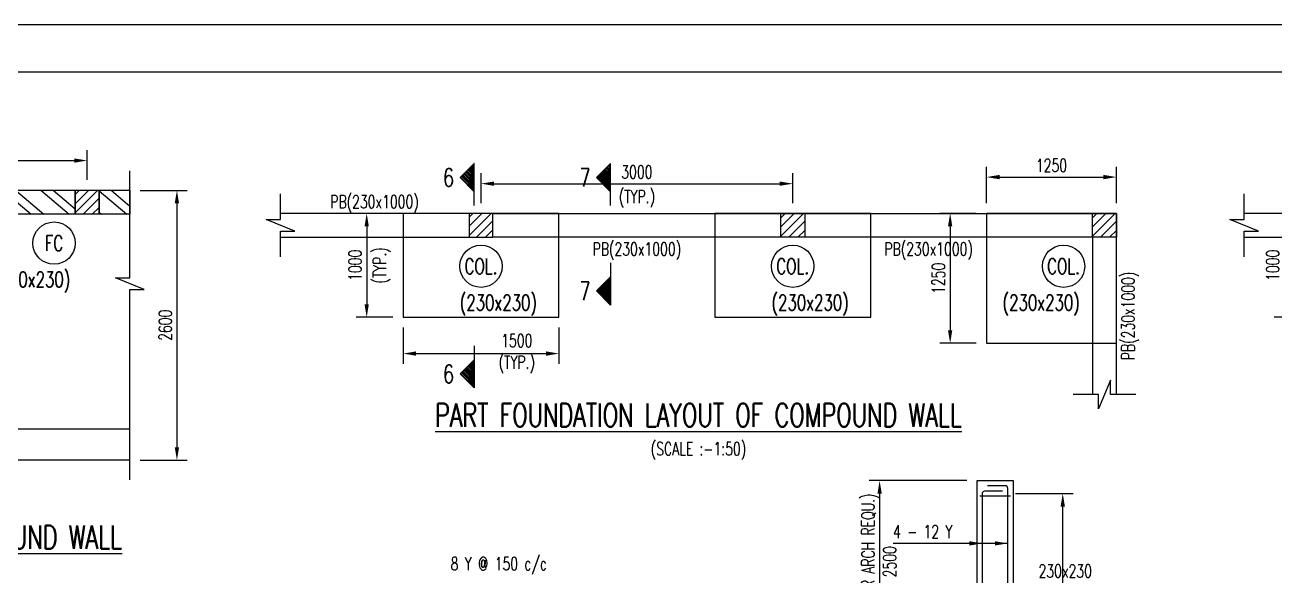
# Model space of a CAD drawing. Header units: millimetres. Extents: x 2843046 to 3042813, y -234641 to -168101.
# Drawn here: x 2993183 to 3017242, y -179255 to -168658 of the extents above; entities that cross this region are included whole.
import ezdxf
from ezdxf.enums import TextEntityAlignment as Align

# ---------------------------------------------------------------- set-up
doc = ezdxf.new("R2010")
doc.units = ezdxf.units.MM
doc.header["$MEASUREMENT"] = 0
doc.header["$PDMODE"] = 34
doc.header["$PDSIZE"] = -5
for name, color, linetype in [('S-BEAM NO', 3, 'Continuous'), ('S-BEAM OUTER', 4, 'Continuous'), ('S-BRECK LINE', 8, 'Continuous'), ('S-COLUMN', 1, 'Continuous'), ('S-COLUMN CIRCLE', 9, 'Continuous'), ('S-COLUMN HATCH', 8, 'Continuous'), ('S-COLUMN NO', 2, 'Continuous'), ('S-COLUMN SIZES', 2, 'Continuous'), ('S-CONCRET LINE', 4, 'Continuous'), ('S-DIM-1', 5, 'Continuous'), ('S-FOOTING', 4, 'Continuous'), ('S-HATCH', 253, 'Continuous'), ('S-REINFORCEMENT', 6, 'Continuous'), ('S-SECTION MARK', 1, 'Continuous'), ('S-TEXT', 2, 'Continuous'), ('S-TEXT-1', 4, 'Continuous'), ('S-TITIL', 6, 'Continuous'), ('s_TITILE', 9, 'Continuous')]:
    doc.layers.add(name, color=color, linetype=linetype)
doc.styles.add('ROMANS', font='simplex.shx', dxfattribs={"width": 0.7})
doc.dimstyles.new('dim33.33', dxfattribs={"dimtxt": 250, "dimasz": 250, "dimexe": 200, "dimexo": 200, "dimgap": 100, "dimtad": 1, "dimdec": 0, "dimlfac": 0.333331, "dimzin": 0, "dimdsep": 46, "dimtxsty": 'ROMANS', "dimcen": 0, "dimclrd": 5, "dimclre": 5, "dimclrt": 4, "dimadec": 0, "dimazin": 0, "dimtfac": 1, "dimtdec": 0, "dimtix": 1, "dimtofl": 0, "dimtmove": 2, "dimatfit": 3, "dimfxl": 0, "dimtolj": 1, "dimtzin": 0, "dimlwd": -1, "dimlwe": -1, "dimarcsym": 0})
doc.dimstyles.new('dim50', dxfattribs={"dimtxt": 250, "dimasz": 250, "dimexe": 200, "dimexo": 200, "dimgap": 100, "dimtad": 1, "dimdec": 0, "dimlfac": 0.5, "dimzin": 0, "dimdsep": 46, "dimtxsty": 'ROMANS', "dimcen": 0, "dimclrd": 5, "dimclre": 5, "dimclrt": 4, "dimadec": 0, "dimazin": 0, "dimtfac": 1, "dimtdec": 0, "dimtix": 1, "dimtofl": 0, "dimtmove": 2, "dimatfit": 3, "dimfxl": 0, "dimtolj": 1, "dimtzin": 0, "dimlwd": -1, "dimlwe": -1, "dimarcsym": 0})
pattern_1 = [(45, (-15315055.21, 1230294.93), (-88.38834765, 88.38834765), [])]

# ---------------------------------------------------------------- blocks, each defined once
blk = doc.blocks.new('zw$155A')
at = {"layer": 's_TITILE', "color": 7}
blk.add_lwpolyline([(0, 0), (88000, 0), (88000, 58000), (0, 58000)], close=True, dxfattribs=at)
at = {"layer": 's_TITILE', "color": 1}
blk.add_lwpolyline([(1300, 800), (78500, 800), (78500, 57200), (1300, 57200)], close=True, dxfattribs=at)
blk = doc.blocks.new('*D205')
at = {"layer": 'Defpoints', "color": 0, "lineweight": -2}
for p in [(2994380, -171270), (2988380, -171844, -1), (2994380, -171844, -1)]:
    blk.add_point(p, dxfattribs=at)
at = {"layer": 'S-DIM-1', "color": 5}
for p, q in [((2988380, -171644), (2988380, -171070)), ((2988630, -171270), (2994130, -171270)), ((2994380, -171644), (2994380, -171070))]:
    blk.add_line(p, q, dxfattribs=at)
at = {"layer": 'S-DIM-1', "color": 5, "lineweight": -2}
for points in [[(2988630, -171229), (2988630, -171312), (2988380, -171270)], [(2994130, -171229), (2994130, -171312), (2994380, -171270)]]:
    blk.add_solid(points, dxfattribs=at)
at = {"layer": 'S-DIM-1', "color": 4, "char_height": 250, "attachment_point": 5, "style": 'ROMANS'}
for s, insert in [('\\A1;3000', (2991380, -171045)), ('\\A1;(TYP.)', (2991380, -171561))]:
    blk.add_mtext(s, dxfattribs=dict(at, insert=insert))
blk = doc.blocks.new('*D330')
at = {"layer": 'Defpoints', "color": 0, "lineweight": -2}
for p in [(2995202, -171844), (2995202, -177043), (2996107, -177043)]:
    blk.add_point(p, dxfattribs=at)
at = {"layer": 'S-DIM-1', "color": 5}
for p, q in [((2995402, -171844), (2996307, -171844)), ((2996107, -172094), (2996107, -176793)), ((2995402, -177043), (2996307, -177043))]:
    blk.add_line(p, q, dxfattribs=at)
at = {"layer": 'S-DIM-1', "color": 5, "lineweight": -2}
for points in [[(2996065, -172094), (2996148, -172094), (2996107, -171844)], [(2996065, -176793), (2996148, -176793), (2996107, -177043)]]:
    blk.add_solid(points, dxfattribs=at)
at = {"layer": 'S-DIM-1', "color": 4, "insert": (2995882, -174443), "char_height": 250, "attachment_point": 5, "rotation": 90, "style": 'ROMANS'}
blk.add_mtext('\\A1;2600', dxfattribs=at)
blk = doc.blocks.new('*D206')
at = {"layer": 'Defpoints', "color": 0, "lineweight": -2}
for p in [(3007960, -171716), (3001960, -172289, -1), (3007960, -172289, -1)]:
    blk.add_point(p, dxfattribs=at)
at = {"layer": 'S-DIM-1', "color": 5}
for p, q in [((3001960, -172089), (3001960, -171516)), ((3007960, -172089), (3007960, -171516)), ((3002210, -171716), (3007710, -171716))]:
    blk.add_line(p, q, dxfattribs=at)
at = {"layer": 'S-DIM-1', "color": 5, "lineweight": -2}
for points in [[(3002210, -171674), (3002210, -171757), (3001960, -171716)], [(3007710, -171674), (3007710, -171757), (3007960, -171716)]]:
    blk.add_solid(points, dxfattribs=at)
at = {"layer": 'S-DIM-1', "color": 4, "char_height": 250, "attachment_point": 5, "style": 'ROMANS'}
for s, insert in [('\\A1;3000', (3004960, -171491)), ('\\A1;(TYP.)', (3004960, -172006))]:
    blk.add_mtext(s, dxfattribs=dict(at, insert=insert))
blk = doc.blocks.new('*D326')
at = {"layer": 'Defpoints', "color": 0, "lineweight": -2}
for p in [(3000460, -172289), (2999760, -174289), (3000460, -174289)]:
    blk.add_point(p, dxfattribs=at)
at = {"layer": 'S-DIM-1', "color": 5}
for p, q in [((3000260, -172289), (2999560, -172289)), ((2999760, -172539), (2999760, -174039)), ((3000260, -174289), (2999560, -174289))]:
    blk.add_line(p, q, dxfattribs=at)
at = {"layer": 'S-DIM-1', "color": 5, "lineweight": -2}
for points in [[(2999718, -172539), (2999801, -172539), (2999760, -172289)], [(2999718, -174039), (2999801, -174039), (2999760, -174289)]]:
    blk.add_solid(points, dxfattribs=at)
at = {"layer": 'S-DIM-1', "color": 4, "char_height": 250, "attachment_point": 5, "rotation": 90, "style": 'ROMANS'}
for s, insert in [('\\A1;(TYP.)', (3000050, -173289)), ('\\A1;1000', (2999535, -173289))]:
    blk.add_mtext(s, dxfattribs=dict(at, insert=insert))
blk = doc.blocks.new('*D178')
at = {"layer": 'Defpoints', "color": 0, "lineweight": -2}
for p in [(3000460, -174289), (3003460, -174289), (3003460, -174989)]:
    blk.add_point(p, dxfattribs=at)
at = {"layer": 'S-DIM-1', "color": 5}
for p, q in [((3000460, -174489), (3000460, -175189)), ((3003460, -174489), (3003460, -175189)), ((3000710, -174989), (3003210, -174989))]:
    blk.add_line(p, q, dxfattribs=at)
at = {"layer": 'S-DIM-1', "color": 5, "lineweight": -2}
for points in [[(3000710, -174947), (3000710, -175031), (3000460, -174989)], [(3003210, -174947), (3003210, -175031), (3003460, -174989)]]:
    blk.add_solid(points, dxfattribs=at)
at = {"layer": 'S-DIM-1', "color": 4, "insert": (3002649, -174989), "char_height": 250, "attachment_point": 5, "style": 'ROMANS'}
blk.add_mtext('\\A1;1500\\P(TYP.)', dxfattribs=at)
blk = doc.blocks.new('*D179')
at = {"layer": 'Defpoints', "color": 0, "lineweight": -2}
for p in [(3011690, -172289), (3010990, -174789), (3011690, -174789)]:
    blk.add_point(p, dxfattribs=at)
at = {"layer": 'S-DIM-1', "color": 5}
for p, q in [((3011490, -172289), (3010790, -172289)), ((3010990, -172539), (3010990, -174539)), ((3011490, -174789), (3010790, -174789))]:
    blk.add_line(p, q, dxfattribs=at)
at = {"layer": 'S-DIM-1', "color": 5, "lineweight": -2}
for points in [[(3010948, -172539), (3011031, -172539), (3010990, -172289)], [(3010948, -174539), (3011031, -174539), (3010990, -174789)]]:
    blk.add_solid(points, dxfattribs=at)
at = {"layer": 'S-DIM-1', "color": 4, "insert": (3010765, -173539), "char_height": 250, "attachment_point": 5, "rotation": 90, "style": 'ROMANS'}
blk.add_mtext('\\A1;1250', dxfattribs=at)
blk = doc.blocks.new('*D180')
at = {"layer": 'Defpoints', "color": 0, "lineweight": -2}
for p in [(3014190, -171589), (3011690, -172289), (3014190, -172289)]:
    blk.add_point(p, dxfattribs=at)
at = {"layer": 'S-DIM-1', "color": 5}
for p, q in [((3011690, -172089), (3011690, -171389)), ((3014190, -172089), (3014190, -171389)), ((3011940, -171589), (3013940, -171589))]:
    blk.add_line(p, q, dxfattribs=at)
at = {"layer": 'S-DIM-1', "color": 5, "lineweight": -2}
for points in [[(3011940, -171547), (3011940, -171631), (3011690, -171589)], [(3013940, -171547), (3013940, -171631), (3014190, -171589)]]:
    blk.add_solid(points, dxfattribs=at)
at = {"layer": 'S-DIM-1', "color": 4, "insert": (3012940, -171364), "char_height": 250, "attachment_point": 5, "style": 'ROMANS'}
blk.add_mtext('\\A1;1250', dxfattribs=at)
blk = doc.blocks.new('*D327')
at = {"layer": 'Defpoints', "color": 0, "lineweight": -2}
for p in [(3018123, -172289), (3017423, -174289), (3018123, -174289)]:
    blk.add_point(p, dxfattribs=at)
at = {"layer": 'S-DIM-1', "color": 5}
for p, q in [((3017923, -172289), (3017223, -172289)), ((3017423, -172539), (3017423, -174039)), ((3017923, -174289), (3017223, -174289))]:
    blk.add_line(p, q, dxfattribs=at)
at = {"layer": 'S-DIM-1', "color": 5, "lineweight": -2}
for points in [[(3017381, -172539), (3017464, -172539), (3017423, -172289)], [(3017381, -174039), (3017464, -174039), (3017423, -174289)]]:
    blk.add_solid(points, dxfattribs=at)
at = {"layer": 'S-DIM-1', "color": 4, "insert": (3017198, -173289), "char_height": 250, "attachment_point": 5, "rotation": 90, "style": 'ROMANS'}
blk.add_mtext('\\A1;1000', dxfattribs=at)
blk = doc.blocks.new('*D183')
at = {"layer": 'Defpoints', "color": 0, "lineweight": -2}
for p in [(3012050, -177686, 0), (3013157, -177686), (3012150, -183236, -19)]:
    blk.add_point(p, dxfattribs=at)
at = {"layer": 'S-DIM-1', "color": 5}
for p, q in [((3012250, -177686), (3013357, -177686)), ((3012350, -183236), (3013357, -183236))]:
    blk.add_line(p, q, dxfattribs=at)
at = {"layer": 'S-DIM-1', "color": 5, "lineweight": -3}
blk.add_line((3013157, -182986), (3013157, -177936), dxfattribs=at)
at = {"layer": 'S-DIM-1', "color": 5, "lineweight": -2}
for points in [[(3013115, -177936), (3013199, -177936), (3013157, -177686)], [(3013115, -182986), (3013199, -182986), (3013157, -183236)]]:
    blk.add_solid(points, dxfattribs=at)
at = {"layer": 'S-DIM-1', "color": 4, "insert": (3013157, -181767), "char_height": 250, "attachment_point": 5, "rotation": 90, "style": 'ROMANS'}
blk.add_mtext('\\A1;8 Y @ 150 c/c\\P(LINKS)', dxfattribs=at)
blk = doc.blocks.new('*D192')
at = {"layer": 'Defpoints', "color": 0, "lineweight": -2}
for p in [(3011510, -177436, 25), (3009632, -180436), (3011660, -180436)]:
    blk.add_point(p, dxfattribs=at)
at = {"layer": 'S-DIM-1', "color": 5}
for p, q in [((3011310, -177436), (3009432, -177436)), ((3011460, -180436), (3009432, -180436))]:
    blk.add_line(p, q, dxfattribs=at)
at = {"layer": 'S-DIM-1', "color": 5, "lineweight": -3}
blk.add_line((3009632, -177686), (3009632, -180186), dxfattribs=at)
at = {"layer": 'S-DIM-1', "color": 5, "lineweight": -2}
for points in [[(3009590, -177686), (3009673, -177686), (3009632, -177436)], [(3009590, -180186), (3009673, -180186), (3009632, -180436)]]:
    blk.add_solid(points, dxfattribs=at)
at = {"layer": 'S-DIM-1', "color": 4, "insert": (3009619, -178999), "char_height": 250, "attachment_point": 5, "rotation": 90, "style": 'ROMANS'}
blk.add_mtext('\\A1;{(AS PER ARCH REQU.)\\P2500}', dxfattribs=at)

msp = doc.modelspace()

# ---------------------------------------------------------------- hatches: boundary and pattern name
at = {"layer": 'S-COLUMN HATCH'}
h = msp.add_hatch(dxfattribs=at)
h.set_pattern_fill('ANSI31', color=256, scale=1000, angle=360, style=0)
h.set_pattern_definition([(45, (-15328635.09, 1230740.37), (-88.38834765, 88.38834765), [])])
h.paths.add_polyline_path([(2994609.9, -172303.7), (2994149.9, -172303.7), (2994149.9, -171843.7), (2994609.9, -171843.7)])
h = msp.add_hatch(dxfattribs=at)
h.set_pattern_fill('ANSI31', color=256, scale=1000, angle=360, style=0)
h.set_pattern_definition(pattern_1)
h.paths.add_polyline_path([(3001729.8, -172749.2), (3002189.8, -172749.2), (3002189.8, -172289.2), (3001729.8, -172289.2)])
h = msp.add_hatch(dxfattribs=at)
h.set_pattern_fill('ANSI31', color=256, scale=1000, angle=360, style=0)
h.set_pattern_definition(pattern_1)
h.paths.add_polyline_path([(3008189.8, -172749.2), (3007729.8, -172749.2), (3007729.8, -172289.2), (3008189.8, -172289.2)])
h = msp.add_hatch(dxfattribs=at)
h.set_pattern_fill('ANSI31', color=256, scale=1000, angle=360, style=0)
h.set_pattern_definition([(45, (-15309055.21, 1230294.93), (-88.38834765, 88.38834765), [])])
h.paths.add_polyline_path([(3014189.8, -172749.2), (3013729.8, -172749.2), (3013729.8, -172289.2), (3014189.8, -172289.2)])
at = {"layer": 'S-HATCH'}
h = msp.add_hatch(dxfattribs=at)
h.set_pattern_fill('ANSI32', color=256, scale=1250, angle=275, style=0)
h.set_pattern_definition([(320, (-13444271.15, 936387.57), (301.306692, 359.083333), []), (320, (-13444251.9, 936167.44), (301.306692, 359.083333), [])])
h.paths.add_polyline_path([(2988609.9, -172303.7), (2988609.9, -171843.7), (2994149.9, -171843.7), (2994149.9, -172303.7)])
h = msp.add_hatch(dxfattribs=at)
h.set_pattern_fill('ANSI32', color=256, scale=1250, angle=275, style=0)
h.set_pattern_definition([(320, (-13448265.1, 936387.57), (301.306692, 359.083333), []), (320, (-13448245.85, 936167.44), (301.306692, 359.083333), [])])
h.paths.add_polyline_path([(2994609.9, -172303.7), (2994609.9, -171843.7), (2995202, -171843.7), (2995202, -172303.7)])
at = {"layer": 'S-SECTION MARK'}
h = msp.add_hatch(dxfattribs=at)
h.set_pattern_fill('ANSI31', color=256, scale=172.406964, angle=270, style=0)
h.set_pattern_definition([(315, (2999986.899, -95887.015), (15.2387667, 15.2387667), [])])
h.paths.add_polyline_path([(3001558.7, -171598.2), (3001825.9, -171326.3), (3001825.9, -171870)])
h = msp.add_hatch(dxfattribs=at)
h.set_pattern_fill('ANSI31', color=256, scale=172.406964, angle=270, style=0)
h.set_pattern_definition([(315, (3002613.31, -95887.015), (15.2387667, 15.2387667), [])])
h.paths.add_polyline_path([(3004185.2, -171598.2), (3004452.3, -171326.3), (3004452.3, -171870)])
h = msp.add_hatch(dxfattribs=at)
h.set_pattern_fill('ANSI31', color=256, scale=172.406964, angle=270, style=0)
h.set_pattern_definition([(315, (3002613.31, -96229.015), (15.2387667, 15.2387667), [])])
h.paths.add_polyline_path([(3004185.2, -173782.2), (3004452.3, -174054), (3004452.3, -173510.3)])
h = msp.add_hatch(dxfattribs=at)
h.set_pattern_fill('ANSI31', color=256, scale=172.406964, angle=270, style=0)
h.set_pattern_definition([(315, (2999986.899, -97597.015), (15.2387667, 15.2387667), [])])
h.paths.add_polyline_path([(3001558.7, -175380.2), (3001825.9, -175652), (3001825.9, -175108.3)])

# ---------------------------------------------------------------- linework, layer by layer
at = {"layer": 'S-BEAM OUTER'}
for p, q in [((3001729.8, -172289.2, -153353), (2998100.3, -172289.2, -153353)), ((3002189.8, -172289.2, -153353), (3007729.8, -172289.2, -153353)), ((3008189.8, -172289.2, -153353), (3013729.8, -172289.2, -153353)), ((3019637.8, -172289.2, -153353), (3016650.3, -172289.2, -153353)), ((2998100.3, -172749.2, -153353), (3001729.8, -172749.2, -153353)), ((3007729.8, -172749.2, -153353), (3002189.8, -172749.2, -153353)), ((3013729.8, -172749.2, -153353), (3008189.8, -172749.2, -153353)), ((3013729.8, -172749.2, -153353), (3013729.8, -175776.2, -153353)), ((3014189.8, -175776.2, -153353), (3014189.8, -172749.2, -153353)), ((3016650.3, -172749.2, -153353), (3019637.8, -172749.2, -153353))]:
    msp.add_line(p, q, dxfattribs=at)
at = {"layer": 'S-BRECK LINE'}
msp.add_lwpolyline([(2995202, -177418.2), (2995202, -173756.5), (2995476.7, -173756.5), (2994927.2, -173530.9), (2995202, -173530.9), (2995202, -171468.7)], dxfattribs=at)
at = {"layer": 'S-BRECK LINE', "elevation": -153353}
for points in [[(2998100.3, -173124.2), (2998100.3, -172632), (2998375, -172632), (2997825.5, -172406.3), (2998100.3, -172406.3), (2998100.3, -171914.2)], [(3016650.3, -173124.2), (3016650.3, -172632), (3016925, -172632), (3016375.5, -172406.3), (3016650.3, -172406.3), (3016650.3, -171914.2)], [(3014564.8, -175776.2), (3014072.6, -175776.2), (3014072.6, -175501.4), (3013847, -176050.9), (3013847, -175776.2), (3013354.8, -175776.2)]]:
    msp.add_lwpolyline(points, dxfattribs=at)
at = {"layer": 'S-COLUMN'}
msp.add_lwpolyline([(2994609.9, -172303.7), (2994149.9, -172303.7), (2994149.9, -171843.7), (2994609.9, -171843.7)], close=True, dxfattribs=at)
at = {"layer": 'S-COLUMN', "elevation": -153353}
for points in [[(3001729.8, -172749.2), (3002189.8, -172749.2), (3002189.8, -172289.2), (3001729.8, -172289.2)], [(3008189.8, -172749.2), (3007729.8, -172749.2), (3007729.8, -172289.2), (3008189.8, -172289.2)], [(3014189.8, -172749.2), (3013729.8, -172749.2), (3013729.8, -172289.2), (3014189.8, -172289.2)]]:
    msp.add_lwpolyline(points, close=True, dxfattribs=at)
at = {"layer": 'S-COLUMN', "color": 4, "elevation": -153328.1}
msp.add_lwpolyline([(3011510.1, -184935.6), (3011510.1, -177435.6), (3012200.1, -177435.6), (3012200.1, -185985.6)], dxfattribs=at)
at = {"layer": 'S-COLUMN CIRCLE'}
for centre in [(2993742.4, -172861.3), (3001959.8, -173306.7, -153353), (3007959.8, -173306.7, -153353), (3013172.3, -173306.7, -153353)]:
    msp.add_circle(centre, 407.5, dxfattribs=at)
at = {"layer": 'S-COLUMN NO'}
msp.add_line((3012150.1, -177735.6, -153328.1), (3011560.1, -177735.6, -153328.1), dxfattribs=at)
at = {"layer": 'S-CONCRET LINE'}
for p, q in [((2995202, -176443.2), (2987505.1, -176443.2)), ((2995202, -177043.2), (2987505.1, -177043.2))]:
    msp.add_line(p, q, dxfattribs=at)
for points in [[(2988609.9, -172303.7), (2988609.9, -171843.7), (2994149.9, -171843.7), (2994149.9, -172303.7)], [(2994609.9, -172303.7), (2994609.9, -171843.7), (2995202, -171843.7), (2995202, -172303.7)]]:
    msp.add_lwpolyline(points, close=True, dxfattribs=at)
at = {"layer": 'S-FOOTING', "elevation": -153353}
for points in [[(3003459.8, -174289.2), (3003459.8, -172289.2), (3000459.8, -172289.2), (3000459.8, -174289.2)], [(3009459.8, -174289.2), (3009459.8, -172289.2), (3006459.8, -172289.2), (3006459.8, -174289.2)], [(3014189.8, -174789.2), (3014189.8, -172289.2), (3011689.8, -172289.2), (3011689.8, -174789.2)]]:
    msp.add_lwpolyline(points, close=True, dxfattribs=at)
at = {"layer": 'S-REINFORCEMENT', "ltscale": 10, "elevation": -153328.1}
for points in [[(3011100.1, -185682.1), (3011200.1, -185782.1), (3012050.1, -185782.1, 0.4142136), (3012100.1, -185732.1), (3012100.1, -177585.6, 0.4142136), (3012050.1, -177535.6), (3011710.1, -177535.6)], [(3010610.1, -185582.1), (3010710.1, -185682.1), (3011560.1, -185682.1, 0.4142136), (3011610.1, -185632.1), (3011610.1, -177685.6, -0.4142136), (3011660.1, -177635.6), (3012000.1, -177635.6)]]:
    msp.add_lwpolyline(points, format="xyb", dxfattribs=at)
at = {"layer": 'S-SECTION MARK'}
for p, q in [((3001558.7, -171598.2, -153353), (3001825.9, -171326.3, -153353)), ((3001825.9, -172139.2, -153353), (3001825.9, -171326.3, -153353)), ((3001825.9, -172139.2, -153353), (3001825.9, -171326.3, -153353)), ((3004185.2, -171598.2, -153353), (3004452.3, -171326.3, -153353)), ((3004452.3, -172139.2, -153353), (3004452.3, -171326.3, -153353)), ((3004452.3, -172139.2, -153353), (3004452.3, -171326.3, -153353)), ((3001825.9, -171870, -153353), (3001558.7, -171598.2, -153353)), ((3004452.3, -171870, -153353), (3004185.2, -171598.2, -153353)), ((3004452.3, -173241.2, -153353), (3004452.3, -174054, -153353)), ((3004452.3, -173241.2, -153353), (3004452.3, -174054, -153353)), ((3004452.3, -173510.3, -153353), (3004185.2, -173782.2, -153353)), ((3004185.2, -173782.2, -153353), (3004452.3, -174054, -153353)), ((3001825.9, -174839.2, -153353), (3001825.9, -175652, -153353)), ((3001825.9, -175108.3, -153353), (3001558.7, -175380.2, -153353)), ((3001558.7, -175380.2, -153353), (3001825.9, -175652, -153353))]:
    msp.add_line(p, q, dxfattribs=at)

# ---------------------------------------------------------------- block references
at = {"xscale": 1.13763133499454, "yscale": 1.13763133499454, "zscale": 1.13763133499454}
msp.add_blockref('zw$155A', (2942701, -234640.9), dxfattribs=at)

# ---------------------------------------------------------------- texts
at = {"layer": 'S-BEAM NO', "style": 'ROMANS', "width": 0.7}
for p in [(2999909.8, -172064.2, -153353), (3004959.8, -172974.2, -153353), (3010574.8, -172974.2, -153353)]:
    msp.add_text('PB(230x1000)', height=250, dxfattribs=at).set_placement(p, align=Align.MIDDLE_CENTER)
msp.add_text('PB(230x1000)', height=250, rotation=90, dxfattribs=at).set_placement((3014414.8, -174262.7, -153353), align=Align.MIDDLE_CENTER)
at = {"layer": 'S-COLUMN NO', "style": 'ROMANS', "width": 0.7}
for s, p in [('FC', (2993742.4, -172861.3)), ('COL.', (3001959.8, -173306.7, -153353)), ('COL.', (3007959.8, -173306.7, -153353)), ('COL.', (3013172.3, -173306.7, -153353))]:
    msp.add_text(s, height=300, dxfattribs=at).set_placement(p, align=Align.MIDDLE)
at = {"layer": 'S-COLUMN SIZES', "style": 'ROMANS', "width": 0.7}
for p in [(2992569.9, -173561.3), (3001552.3, -174006.7, -153353), (3007552.3, -174006.7, -153353), (3011999.8, -174006.7, -153353)]:
    msp.add_text('(230x230)', height=300, dxfattribs=at).set_placement(p, align=Align.MIDDLE_LEFT)
at = {"layer": 'S-SECTION MARK', "style": 'ROMANS', "width": 0.7}
for s, p in [('6', (3001336, -171596.8, -153353)), ('7', (3003962.4, -171596.8, -153353)), ('7', (3003962.4, -173783.5, -153353)), ('6', (3001336, -175381.5, -153353))]:
    msp.add_text(s, height=350, dxfattribs=at).set_placement(p, align=Align.MIDDLE)
at = {"layer": 'S-TEXT', "style": 'ROMANS', "width": 0.7}
msp.add_text('(SCALE :-1:50)', height=250, dxfattribs=at).set_placement((3006145, -176823.8, -153353), align=Align.MIDDLE_CENTER)
at = {"layer": 'S-TEXT-1', "style": 'ROMANS', "width": 0.7}
for s, p in [('4 - 12 Y', (3009891.4, -178420.6, -153328.1)), ('8 Y @ 150 c/c', (3001375.9, -179036.7, 1492709.9)), ('230x230', (3012690.3, -179180.1, -153328.1))]:
    msp.add_text(s, height=250, dxfattribs=at).set_placement(p, align=Align.MIDDLE_LEFT)
at = {"layer": 'S-TITIL', "style": 'ROMANS', "width": 0.7}
for s, p in [('%%UPART FOUNDATION LAYOUT OF COMPOUND WALL', (3006145, -176173.8, -153353)), ('%%UPART LAYOUT OF COMPOUND WALL', (2991379.9, -178527.8))]:
    msp.add_text(s, height=450, dxfattribs=at).set_placement(p, align=Align.MIDDLE_CENTER)

# ---------------------------------------------------------------- dimensions: what is measured, and where the dimension line sits
at = {"layer": 'S-DIM-1'}
for base, p1, p2, picture, middle in [((2994379.9, -171270.2, 1.3), (2988379.9, -171843.7), (2994379.9, -171843.7), '*D205', (2991379.9, -171270.2, 1.3)), ((3007959.8, -171715.6, -153351.8), (3001959.8, -172289.2, -153353), (3007959.8, -172289.2, -153353), '*D206', (3004959.8, -171715.6, -153351.8))]:
    dim = msp.add_linear_dim(base=base, p1=p1, p2=p2, text='<>\\X(TYP.)', dimstyle='dim50', dxfattribs=at)
    dim.commit()
    dim.dimension.update_dxf_attribs({"geometry": picture, "text_midpoint": middle})
dim = msp.add_linear_dim(base=(3014189.8, -171589.2, -153353), p1=(3011689.8, -172289.2, -153353), p2=(3014189.8, -172289.2, -153353), angle=180, dimstyle='dim50', override={"dimtmove": 0}, dxfattribs=at)
dim.commit()
dim.dimension.update_dxf_attribs({"geometry": '*D180', "text_midpoint": (3012939.8, -171589.2, -153353), "dimtype": 160})
for base, p1, p2, picture, middle in [((2996106.6, -177043.2), (2995202, -171843.7), (2995202, -177043.2), '*D330', (2995881.6, -174443.4)), ((3010989.8, -174789.2, -153353), (3011689.8, -172289.2, -153353), (3011689.8, -174789.2, -153353), '*D179', (3010764.8, -173539.2, -153353)), ((3017422.8, -174289.2, -153353), (3018122.8, -172289.2, -153353), (3018122.8, -174289.2, -153353), '*D327', (3017197.8, -173289.2, -153353))]:
    dim = msp.add_linear_dim(base=base, p1=p1, p2=p2, angle=90, dimstyle='dim50', dxfattribs=at)
    dim.commit()
    dim.dimension.update_dxf_attribs({"geometry": picture, "text_midpoint": middle})
dim = msp.add_linear_dim(base=(2999759.8, -174289.2, -153353), p1=(3000459.8, -172289.2, -153353), p2=(3000459.8, -174289.2, -153353), angle=90, text='<>\\X(TYP.)', dimstyle='dim50', dxfattribs=at)
dim.commit()
dim.dimension.update_dxf_attribs({"geometry": '*D326', "text_midpoint": (2999759.8, -173289.2, -153353)})
for base, p1, p2, angle, text, dimstyle, override, picture, middle in [((3003459.8, -174989.2, -153353), (3000459.8, -174289.2, -153353), (3003459.8, -174289.2, -153353), 180, '<>\\X(TYP.)', 'dim50', {"dimtmove": 0}, '*D178', (3002649.3, -174989.2, -153353)), ((3009631.6, -180435.6, -153328.1), (3011510.1, -177435.6, -153303.1), (3011660.1, -180435.6, -153328.1), 90, '{(AS PER ARCH REQU.)\\P2500}', 'dim33.33', {"dimtofl": 1, "dimtmove": 1, "dimlwd": 65533}, '*D192', (3010076.1, -178999.4, -153328.1)), ((3013156.9, -177685.6, -153353), (3012150.1, -183235.6, -153372.4), (3012050.1, -177685.6, -153353), 90, '8 Y @ 150 c/c\\X(LINKS)', 'dim33.33', {"dimtxt": 250, "dimasz": 250, "dimtofl": 1, "dimtmove": 0, "dimlwd": 65533}, '*D183', (3013156.9, -181767.2, -153353))]:
    dim = msp.add_linear_dim(base=base, p1=p1, p2=p2, angle=angle, text=text, dimstyle=dimstyle, override=override, dxfattribs=at)
    dim.commit()
    dim.dimension.update_dxf_attribs({"geometry": picture, "text_midpoint": middle, "dimtype": 160})

# ---------------------------------------------------------------- leaders
for points in [[(3011610.1, -178645.6, -153353), (3009891.4, -178645.6, -153353)], [(3012100.1, -178645.6, -153353), (3009891.4, -178645.6, -153353)]]:
    msp.add_leader(points, dimstyle='dim33.33', dxfattribs=at)

doc.saveas('drawing.dxf')
